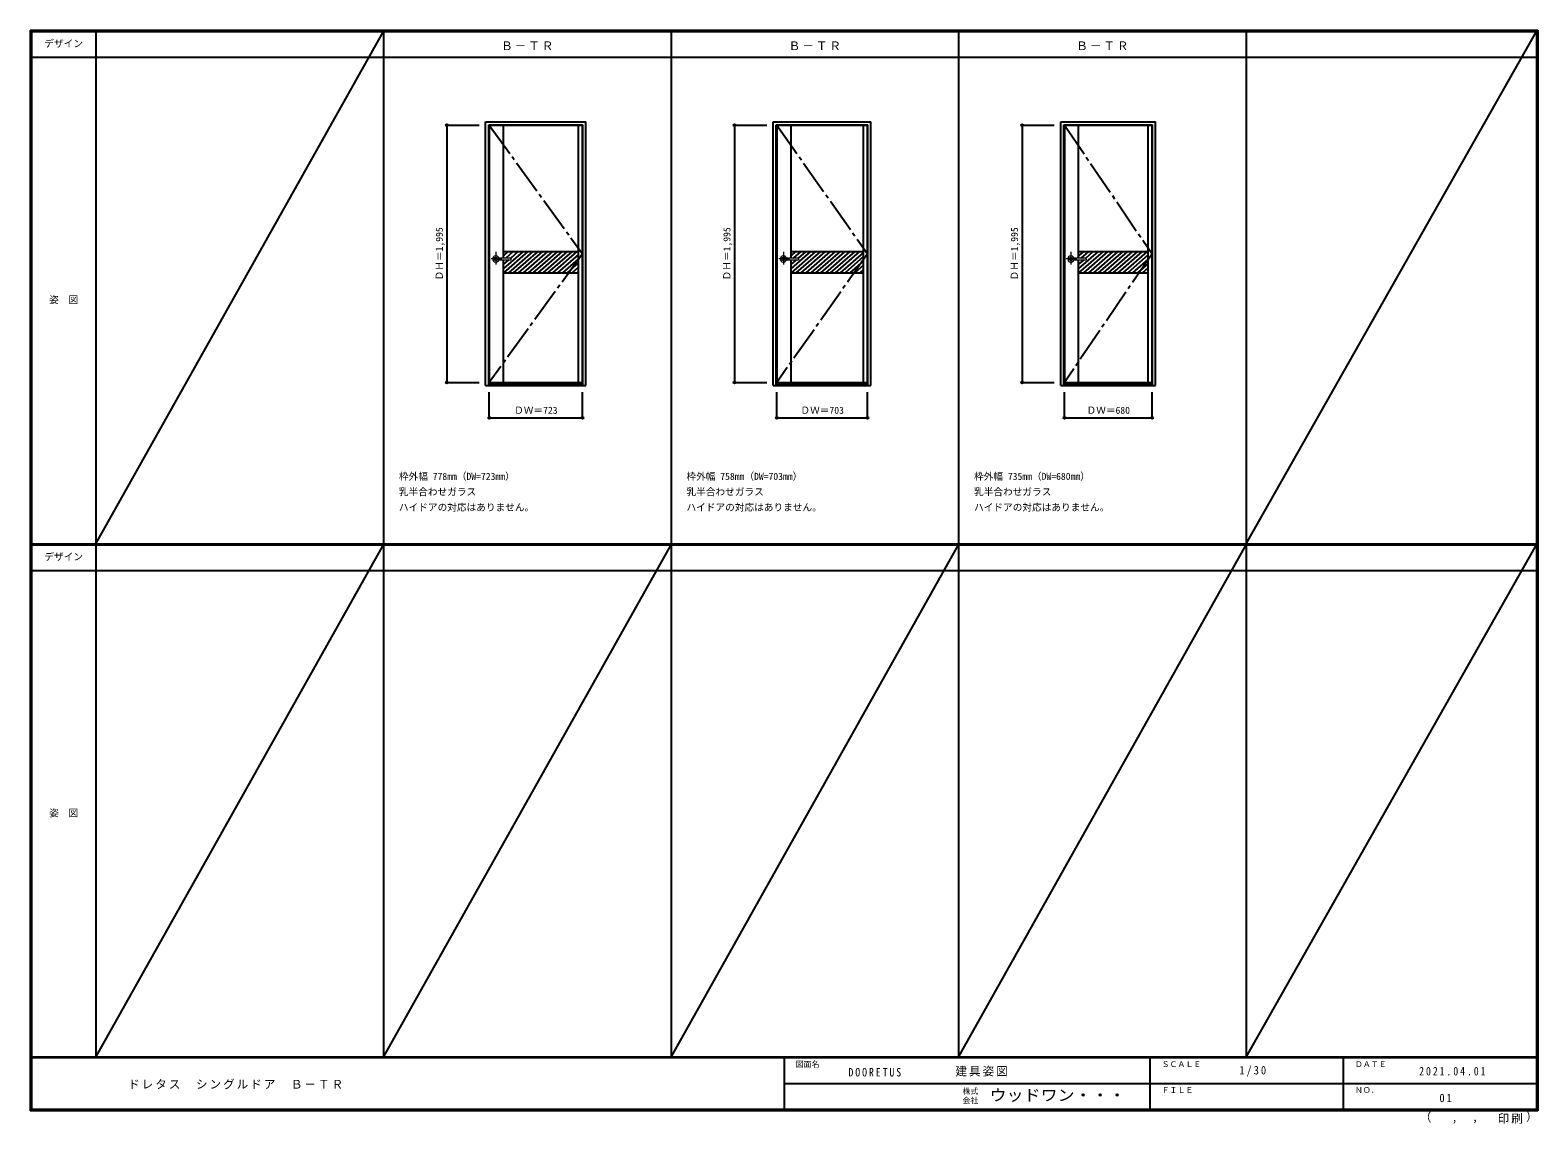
# Model space of a CAD drawing. Units: millimetres, scale not verified. Extents: x -6000 to 5700, y -4307 to 4175.
import ezdxf
from ezdxf.enums import TextEntityAlignment as Align

# ---------------------------------------------------------------- set-up
doc = ezdxf.new("R2010")
doc.units = ezdxf.units.MM
doc.header["$LTSCALE"] = 30
doc.header["$PDMODE"] = 32
doc.header["$PDSIZE"] = 15
doc.linetypes.add('CHAIN1', pattern=[8, 5, -1, 1, -1])
doc.linetypes.add('CHAIN2', pattern=[12, 9, -1, 1, -1])
for name, color, linetype in [('0-2_扉', 7, 'Continuous'), ('0-4_枠', 3, 'Continuous'), ('0-7', 7, 'CHAIN2'), ('0-A_文字', 7, 'Continuous'), ('0-B_寸法', 7, 'Continuous'), ('0-C_ハッチ', 4, 'Continuous'), ('F-1_枠', 6, 'Continuous'), ('F-A_文字', 7, 'Continuous')]:
    doc.layers.add(name, color=color, linetype=linetype)
doc.layers.add('0-5_レバー', color=7, linetype='Continuous', lineweight=18)
doc.styles.add('ＭＳ ゴシック', font='')
doc.styles.get('ＭＳ ゴシック').set_extended_font_data('MS Gothic')

msp = doc.modelspace()

# ---------------------------------------------------------------- linework, layer by layer
at = {"layer": '0-2_扉'}
for p, q in [((-2434.8, 1443), (-2434.8, 3438)), ((-2326.8, 2407.5), (-2326.8, 3438)), ((-1743.8, 1443), (-1743.8, 3438)), ((-1713.8, 1443), (-1713.8, 3438)), ((-203.2, 1443), (-203.2, 3438)), ((-95.2, 2407.5), (-95.2, 3438)), ((467.8, 1443), (467.8, 3438)), ((2028.4, 1443), (2028.4, 3438)), ((2136.4, 2407.5), (2136.4, 3438)), ((2676.4, 1443), (2676.4, 3438)), ((2706.4, 1443), (2706.4, 3438)), ((-2326.8, 2458), (-1743.8, 2458)), ((-95.2, 2458), (467.8, 2458)), ((2136.4, 2458), (2676.4, 2458)), ((-2326.8, 1443), (-2326.8, 2393.5)), ((-95.2, 1443), (-95.2, 2393.5)), ((2136.4, 1443), (2136.4, 2393.5)), ((-2326.8, 2293), (-1743.8, 2293)), ((-95.2, 2293), (467.8, 2293)), ((2136.4, 2293), (2676.4, 2293))]:
    msp.add_line(p, q, dxfattribs=at)
for points in [[(-2436.8, 1443), (-2436.8, 3438), (-1713.8, 3438)], [(-2436.8, 1443), (-1713.8, 1443), (-1713.8, 3438)], [(-205.2, 1443), (-205.2, 3438), (497.8, 3438)], [(-205.2, 1443), (497.8, 1443), (497.8, 3438)], [(2026.4, 1443), (2026.4, 3438), (2706.4, 3438)], [(2026.4, 1443), (2706.4, 1443), (2706.4, 3438)]]:
    msp.add_lwpolyline(points, dxfattribs=at)
at = {"layer": '0-4_枠'}
for p, q in [((-2465.8, 3465), (-1687.8, 3465)), ((-2465.8, 1418), (-2465.8, 3465)), ((-2441.8, 3441), (-1711.8, 3441)), ((-2441.8, 1418), (-2441.8, 3441)), ((-1711.8, 1418), (-1711.8, 3441)), ((-1687.8, 1418), (-1687.8, 3465)), ((-234.2, 3465), (523.8, 3465)), ((-234.2, 1418), (-234.2, 3465)), ((-210.2, 3441), (499.8, 3441)), ((-210.2, 1418), (-210.2, 3441)), ((499.8, 1418), (499.8, 3441)), ((523.8, 1418), (523.8, 3465)), ((1997.4, 3465), (2732.4, 3465)), ((1997.4, 1418), (1997.4, 3465)), ((2021.4, 3441), (2708.4, 3441)), ((2021.4, 1418), (2021.4, 3441)), ((2708.4, 1418), (2708.4, 3441)), ((2732.4, 1418), (2732.4, 3465)), ((-2465.8, 1418), (-1687.8, 1418)), ((-2441.8, 1433), (-1711.8, 1433)), ((-234.2, 1418), (523.8, 1418)), ((-210.2, 1433), (499.8, 1433)), ((1997.4, 1418), (2732.4, 1418)), ((2021.4, 1433), (2708.4, 1433))]:
    msp.add_line(p, q, dxfattribs=at)
at = {"layer": '0-5_レバー', "color": 4, "linetype": 'CHAIN1'}
for p, q in [((-2339.5, 2400.5), (-2422.52, 2400.5)), ((-2386.3, 2456.96), (-2386.3, 2357.11)), ((-107.9, 2400.5), (-190.92, 2400.5)), ((-154.7, 2456.96), (-154.7, 2357.11)), ((2123.7, 2400.5), (2040.68, 2400.5)), ((2076.9, 2456.96), (2076.9, 2357.11))]:
    msp.add_line(p, q, dxfattribs=at)
at = {"layer": '0-5_レバー'}
for p, q in [((-2269.3, 2400.5), (-2269.3, 2405.99)), ((-2269.3, 2400.5), (-2269.3, 2395)), ((-37.7, 2400.5), (-37.7, 2405.99)), ((-37.7, 2400.5), (-37.7, 2395)), ((2193.9, 2400.5), (2193.9, 2405.99)), ((2193.9, 2400.5), (2193.9, 2395))]:
    msp.add_line(p, q, dxfattribs=at)
for points in [[(-2376.34, 2407.49), (-2377.11, 2408.28), (-2379.08, 2409.65), (-2381.32, 2410.66), (-2383.76, 2411.29), (-2386.3, 2411.5), (-2388.84, 2411.29), (-2391.27, 2410.66), (-2393.52, 2409.65), (-2395.49, 2408.28), (-2397.11, 2406.61), (-2398.31, 2404.71), (-2399.05, 2402.65), (-2399.3, 2400.5), (-2399.05, 2398.35), (-2398.31, 2396.29), (-2397.11, 2394.39), (-2395.49, 2392.72), (-2393.52, 2391.35), (-2391.27, 2390.34), (-2388.84, 2389.71), (-2386.3, 2389.5), (-2383.76, 2389.71), (-2381.32, 2390.34), (-2379.08, 2391.35), (-2377.11, 2392.72), (-2376.34, 2393.51)], [(-2270.8, 2407.5), (-2280.53, 2407.5), (-2290.71, 2407.5), (-2300.31, 2407.5), (-2309.3, 2407.5), (-2317.71, 2407.5), (-2325.52, 2407.5), (-2332.34, 2407.5), (-2338.64, 2407.5), (-2344.4, 2407.5), (-2349.65, 2407.5), (-2354.44, 2407.5), (-2359.09, 2407.5), (-2363.3, 2407.5), (-2367.05, 2407.5), (-2369.05, 2407.5), (-2370.9, 2407.5), (-2372.91, 2407.49), (-2375.32, 2407.49), (-2376.81, 2407.49), (-2378.35, 2407.49), (-2379.87, 2407.49), (-2380.97, 2407.49), (-2381.43, 2407.49), (-2381.43, 2407.48)], [(-2381.28, 2393.51), (-2381.15, 2393.51), (-2380.71, 2393.51), (-2379.99, 2393.51), (-2378.97, 2393.51), (-2377.71, 2393.51), (-2376.36, 2393.51), (-2373.5, 2393.51), (-2370.52, 2393.5), (-2367.5, 2393.5), (-2364.46, 2393.5), (-2361.39, 2393.5), (-2358.31, 2393.5), (-2354.31, 2393.5), (-2349.9, 2393.5), (-2344.93, 2393.5), (-2339.4, 2393.5), (-2333.31, 2393.5), (-2326.66, 2393.5), (-2319.45, 2393.5), (-2310.86, 2393.5), (-2301.6, 2393.5), (-2291.66, 2393.5), (-2281.05, 2393.5), (-2270.8, 2393.5)], [(-2270.8, 2407.5), (-2279.88, 2407.5), (-2280.28, 2407.5)], [(-144.74, 2407.49), (-145.51, 2408.28), (-147.48, 2409.65), (-149.73, 2410.66), (-152.16, 2411.29), (-154.7, 2411.5), (-157.24, 2411.29), (-159.67, 2410.66), (-161.92, 2409.65), (-163.89, 2408.28), (-165.51, 2406.61), (-166.71, 2404.71), (-167.45, 2402.65), (-167.7, 2400.5), (-167.45, 2398.35), (-166.71, 2396.29), (-165.51, 2394.39), (-163.89, 2392.72), (-161.92, 2391.35), (-159.67, 2390.34), (-157.24, 2389.71), (-154.7, 2389.5), (-152.16, 2389.71), (-149.73, 2390.34), (-147.48, 2391.35), (-145.51, 2392.72), (-144.74, 2393.51)], [(-39.2, 2407.5), (-48.93, 2407.5), (-59.11, 2407.5), (-68.71, 2407.5), (-77.7, 2407.5), (-86.11, 2407.5), (-93.92, 2407.5), (-100.74, 2407.5), (-107.04, 2407.5), (-112.8, 2407.5), (-118.05, 2407.5), (-122.84, 2407.5), (-127.5, 2407.5), (-131.7, 2407.5), (-135.45, 2407.5), (-137.45, 2407.5), (-139.3, 2407.5), (-141.31, 2407.49), (-143.72, 2407.49), (-145.21, 2407.49), (-146.75, 2407.49), (-148.27, 2407.49), (-149.37, 2407.49), (-149.83, 2407.49), (-149.83, 2407.48)], [(-149.68, 2393.51), (-149.55, 2393.51), (-149.11, 2393.51), (-148.39, 2393.51), (-147.37, 2393.51), (-146.11, 2393.51), (-144.76, 2393.51), (-141.9, 2393.51), (-138.92, 2393.5), (-135.9, 2393.5), (-132.86, 2393.5), (-129.79, 2393.5), (-126.71, 2393.5), (-122.71, 2393.5), (-118.3, 2393.5), (-113.33, 2393.5), (-107.8, 2393.5), (-101.71, 2393.5), (-95.06, 2393.5), (-87.85, 2393.5), (-79.26, 2393.5), (-70, 2393.5), (-60.06, 2393.5), (-49.45, 2393.5), (-39.2, 2393.5)], [(-39.2, 2407.5), (-48.28, 2407.5), (-48.68, 2407.5)], [(2086.86, 2407.49), (2086.09, 2408.28), (2084.12, 2409.65), (2081.88, 2410.66), (2079.44, 2411.29), (2076.9, 2411.5), (2074.36, 2411.29), (2071.93, 2410.66), (2069.68, 2409.65), (2067.71, 2408.28), (2066.09, 2406.61), (2064.89, 2404.71), (2064.15, 2402.65), (2063.9, 2400.5), (2064.15, 2398.35), (2064.89, 2396.29), (2066.09, 2394.39), (2067.71, 2392.72), (2069.68, 2391.35), (2071.93, 2390.34), (2074.36, 2389.71), (2076.9, 2389.5), (2079.44, 2389.71), (2081.88, 2390.34), (2084.12, 2391.35), (2086.09, 2392.72), (2086.86, 2393.51)], [(2192.4, 2407.5), (2182.67, 2407.5), (2172.49, 2407.5), (2162.89, 2407.5), (2153.9, 2407.5), (2145.49, 2407.5), (2137.68, 2407.5), (2130.86, 2407.5), (2124.56, 2407.5), (2118.8, 2407.5), (2113.55, 2407.5), (2108.76, 2407.5), (2104.11, 2407.5), (2099.9, 2407.5), (2096.15, 2407.5), (2094.15, 2407.5), (2092.3, 2407.5), (2090.29, 2407.49), (2087.88, 2407.49), (2086.39, 2407.49), (2084.85, 2407.49), (2083.33, 2407.49), (2082.23, 2407.49), (2081.77, 2407.49), (2081.77, 2407.48)], [(2081.92, 2393.51), (2082.05, 2393.51), (2082.49, 2393.51), (2083.21, 2393.51), (2084.23, 2393.51), (2085.49, 2393.51), (2086.84, 2393.51), (2089.7, 2393.51), (2092.68, 2393.5), (2095.7, 2393.5), (2098.74, 2393.5), (2101.81, 2393.5), (2104.89, 2393.5), (2108.89, 2393.5), (2113.3, 2393.5), (2118.27, 2393.5), (2123.8, 2393.5), (2129.89, 2393.5), (2136.54, 2393.5), (2143.75, 2393.5), (2152.34, 2393.5), (2161.6, 2393.5), (2171.54, 2393.5), (2182.15, 2393.5), (2192.4, 2393.5)], [(2192.4, 2407.5), (2183.32, 2407.5), (2182.92, 2407.5)]]:
    msp.add_lwpolyline(points, dxfattribs=at)
for centre, radius, start, end in [((-2386.3, 2400.5), 24.55, 16.59952, 343.36736), ((-2270.8, 2406), 1.5, 0.00847, 89.9163), ((-2270.8, 2406), 1.5, 360, 90.17419), ((-2270.8, 2395), 1.5, 270.16419, 0), ((-2270.8, 2395), 1.5, 269.91059, 359.99153), ((-154.7, 2400.5), 24.55, 16.59952, 343.36736), ((-39.2, 2406), 1.5, 0.00847, 89.9163), ((-39.2, 2406), 1.5, 360, 90.17419), ((-39.2, 2395), 1.5, 270.16419, 0), ((-39.2, 2395), 1.5, 269.91059, 359.99153), ((2076.9, 2400.5), 24.55, 16.59952, 343.36736), ((2192.4, 2406), 1.5, 0.00847, 89.9163), ((2192.4, 2406), 1.5, 360, 90.17419), ((2192.4, 2395), 1.5, 270.16419, 0), ((2192.4, 2395), 1.5, 269.91059, 359.99153)]:
    msp.add_arc(centre, radius, start, end, dxfattribs=at)
at = {"layer": '0-7'}
for p, q in [((-2436.8, 3438), (-1713.8, 2440.5)), ((-205.2, 3438), (497.8, 2440.5)), ((2026.4, 3438), (2706.4, 2440.5)), ((-1713.8, 2440.5), (-2436.8, 1443)), ((497.8, 2440.5), (-205.2, 1443)), ((2706.4, 2440.5), (2026.4, 1443))]:
    msp.add_line(p, q, dxfattribs=at)
at = {"layer": '0-B_寸法', "color": 4}
for p, q in [((-2765.8, 3438), (-2515.8, 3438)), ((-2765.8, 3438), (-2765.8, 1443)), ((-534.2, 3438), (-284.2, 3438)), ((-534.2, 3438), (-534.2, 1443)), ((1697.4, 3438), (1947.4, 3438)), ((1697.4, 3438), (1697.4, 1443)), ((-2765.8, 1443), (-2515.8, 1443)), ((-534.2, 1443), (-284.2, 1443)), ((1697.4, 1443), (1947.4, 1443)), ((-2436.8, 1168), (-2436.8, 1368)), ((-1713.8, 1168), (-1713.8, 1368)), ((-205.2, 1168), (-205.2, 1368)), ((497.8, 1168), (497.8, 1368)), ((2026.4, 1168), (2026.4, 1368)), ((2706.4, 1168), (2706.4, 1368)), ((-2436.8, 1168), (-1713.8, 1168)), ((-205.2, 1168), (497.8, 1168)), ((2026.4, 1168), (2706.4, 1168))]:
    msp.add_line(p, q, dxfattribs=at)
at = {"layer": '0-B_寸法'}
for p in [(-2765.8, 3438), (-534.2, 3438), (1697.4, 3438), (-2765.8, 1443), (-534.2, 1443), (1697.4, 1443), (-2436.8, 1168), (-1713.8, 1168), (-205.2, 1168), (497.8, 1168), (2026.4, 1168), (2706.4, 1168)]:
    msp.add_point(p, dxfattribs=at)
at = {"layer": '0-C_ハッチ'}
for p, q in [((-2289.44, 2458), (-2326.8, 2425.46)), ((-2175.25, 2458), (-2326.8, 2326)), ((-2137.18, 2458), (-2326.63, 2293)), ((-2251.38, 2458), (-2309.33, 2407.53)), ((-2099.12, 2458), (-2288.56, 2293)), ((-2213.31, 2458), (-2271.02, 2407.74)), ((-2061.06, 2458), (-2250.5, 2293)), ((-2022.99, 2458), (-2212.44, 2293)), ((-1984.93, 2458), (-2174.37, 2293)), ((-1946.86, 2458), (-2136.31, 2293)), ((-1908.8, 2458), (-2098.24, 2293)), ((-1870.73, 2458), (-2060.18, 2293)), ((-1832.67, 2458), (-2022.11, 2293)), ((-1794.6, 2458), (-1984.05, 2293)), ((-1756.54, 2458), (-1945.98, 2293)), ((-57.84, 2458), (-95.2, 2425.46)), ((56.35, 2458), (-95.2, 2326)), ((94.42, 2458), (-95.03, 2293)), ((-19.78, 2458), (-77.73, 2407.53)), ((132.48, 2458), (-56.96, 2293)), ((18.29, 2458), (-39.42, 2407.74)), ((170.54, 2458), (-18.9, 2293)), ((208.61, 2458), (19.16, 2293)), ((246.67, 2458), (57.23, 2293)), ((284.74, 2458), (95.29, 2293)), ((322.8, 2458), (133.36, 2293)), ((360.87, 2458), (171.42, 2293)), ((398.93, 2458), (209.49, 2293)), ((437, 2458), (247.55, 2293)), ((2173.76, 2458), (2136.4, 2425.46)), ((2287.95, 2458), (2136.4, 2326)), ((2326.02, 2458), (2136.57, 2293)), ((2211.82, 2458), (2153.87, 2407.53)), ((2364.08, 2458), (2174.64, 2293)), ((2249.89, 2458), (2192.18, 2407.74)), ((2402.14, 2458), (2212.7, 2293)), ((2440.21, 2458), (2250.76, 2293)), ((2478.27, 2458), (2288.83, 2293)), ((2516.34, 2458), (2326.89, 2293)), ((2554.4, 2458), (2364.96, 2293)), ((2592.47, 2458), (2403.02, 2293)), ((2630.53, 2458), (2441.09, 2293)), ((2668.6, 2458), (2479.15, 2293)), ((-2287.37, 2393.5), (-2326.8, 2359.16)), ((-1743.8, 2435.94), (-1907.92, 2293)), ((-1743.8, 2402.79), (-1869.86, 2293)), ((-1743.8, 2369.64), (-1831.79, 2293)), ((-55.77, 2393.5), (-95.2, 2359.16)), ((467.8, 2451.68), (285.62, 2293)), ((467.8, 2418.52), (323.68, 2293)), ((467.8, 2385.37), (361.74, 2293)), ((467.8, 2352.22), (399.81, 2293)), ((2175.83, 2393.5), (2136.4, 2359.16)), ((2676.4, 2431.64), (2517.22, 2293)), ((2676.4, 2398.49), (2555.28, 2293)), ((2676.4, 2365.34), (2593.34, 2293)), ((-1743.8, 2336.48), (-1793.73, 2293)), ((-1743.8, 2303.33), (-1755.66, 2293)), ((467.8, 2319.07), (437.87, 2293)), ((2676.4, 2332.19), (2631.41, 2293)), ((2676.4, 2299.03), (2669.47, 2293))]:
    msp.add_line(p, q, dxfattribs=at)
at = {"layer": 'F-1_枠'}
for p, q in [((-6000, 4175), (5700, 4175)), ((-6000, 4175), (-6000, -4205)), ((-6000, 4170), (5700, 4170)), ((-6000, 4165), (5700, 4165)), ((-5995, 4175), (-5995, -4205)), ((-5990, 4175), (-5990, -4205)), ((-5490, 4175), (-5490, -3790)), ((-3258.4, 4175), (-3258.4, -3790)), ((-1026.8, 4175), (-1026.8, -3790)), ((1204.8, 4175), (1204.8, -3790)), ((3436.4, 4175), (3436.4, -3790)), ((5690, 4175), (5690, -4205)), ((5695, 4175), (5695, -4205)), ((5700, 4175), (5700, -4205)), ((-6000, 3965), (5700, 3965)), ((-6000, 190.5), (5690, 190.5)), ((-6000, 187.5), (5690, 187.5)), ((-6000, 184.5), (5690, 184.5)), ((-6000, -15.5), (5690, -15.5)), ((5700, -3790), (-6000, -3790)), ((5700, -3795), (-6000, -3795)), ((-150, -3795), (-150, -4195)), ((2690, -3795), (2690, -4195)), ((4190, -3795), (4190, -4195)), ((-150, -3995), (5690, -3995.01)), ((5700, -4195), (-6000, -4195)), ((5700, -4200), (-6000, -4200)), ((5700, -4205), (-6000, -4205))]:
    msp.add_line(p, q, dxfattribs=at)
at = {"layer": 'F-A_文字'}
for p, q in [((-5490, 190.5), (-3258.4, 4165)), ((3436.4, 190.5), (5690, 4165)), ((-5490, -3790), (-3258.4, 184.5)), ((-3258.4, -3790), (-1026.8, 184.5)), ((-1026.8, -3790), (1204.8, 184.5)), ((1204.8, -3790), (3436.4, 184.5)), ((3436.4, -3790), (5690, 184.5))]:
    msp.add_line(p, q, dxfattribs=at)

# ---------------------------------------------------------------- texts
at = {"layer": '0-A_文字', "style": 'ＭＳ ゴシック'}
for s, p in [('枠外幅 778mm（DW=723mm）', (-3138.4, 670.5)), ('枠外幅 758mm（DW=703mm）', (-906.8, 670.5)), ('枠外幅 735mm（DW=680mm）', (1324.8, 670.5)), ('乳半合わせガラス', (-3138.4, 550.5)), ('乳半合わせガラス', (-906.8, 550.5)), ('乳半合わせガラス', (1324.8, 550.5)), ('ハイドアの対応はありません。', (-3138.4, 430.5)), ('ハイドアの対応はありません。', (-906.8, 430.5)), ('ハイドアの対応はありません。', (1324.8, 430.5))]:
    msp.add_text(s, height=54.99, dxfattribs=at).set_placement(p, align=Align.BOTTOM_LEFT)
at = {"layer": '0-A_文字', "char_height": 65.98, "attachment_point": 7, "style": 'ＭＳ ゴシック'}
for insert in [(-2345.1, 4020), (-113.5, 4020), (2118.1, 4020)]:
    msp.add_mtext('\\T1.17;Ｂ－ＴＲ', dxfattribs=dict(at, insert=insert))
at = {"layer": '0-B_寸法', "style": 'ＭＳ ゴシック'}
for p in [(-2780.8, 2234.25), (-549.2, 2234.25), (1682.4, 2234.25)]:
    msp.add_text('ＤＨ＝1,995', height=54.99, rotation=90, dxfattribs=at).set_placement(p, align=Align.BOTTOM_LEFT)
for s, p in [('ＤＷ＝723', (-2244.55, 1183)), ('ＤＷ＝703', (-22.45, 1183)), ('ＤＷ＝680', (2197.65, 1183))]:
    msp.add_text(s, height=54.99, dxfattribs=at).set_placement(p, align=Align.BOTTOM_LEFT)
at = {"layer": 'F-A_文字', "style": 'ＭＳ ゴシック'}
for s, height, p in [('デザイン', 54.99, (-5890, 4027.5)), ('姿\u3000図', 54.99, (-5852.5, 2040.25)), ('デザイン', 54.99, (-5890, 47)), ('姿\u3000図', 54.99, (-5852.5, -1940.25)), ('図面名', 43.99, (-60, -3880)), ('ＳＣＡＬＥ', 43.99, (2780, -3880)), ('ＤＡＴＥ', 43.99, (4280, -3880)), ('株式', 43.99, (1235, -4089)), ('ＦＩＬＥ', 43.99, (2780, -4080)), ('ＮＯ．', 43.99, (4280, -4080)), ('会社', 43.99, (1235, -4161)), ('（', 65.98, (4784.03, -4308.31)), ('）', 65.98, (5608.4, -4304.13)), (',', 65.98, (5031.28, -4308.31)), (',', 65.98, (5190.2, -4305.53))]:
    msp.add_text(s, height=height, dxfattribs=at).set_placement(p, align=Align.BOTTOM_LEFT)
at = {"layer": 'F-A_文字', "style": 'ＭＳ ゴシック', "width": 1.1}
msp.add_text('ウッドワン・・・', height=87.98, dxfattribs=at).set_placement((1445, -4155), align=Align.BOTTOM_LEFT)
at = {"layer": 'F-A_文字', "char_height": 65.98, "attachment_point": 7, "style": 'ＭＳ ゴシック'}
for s, insert in [('\\T1.17;建具姿図', (1180.42, -3940)), ('\\T1.38;\\W0.9;1/30', (3383.75, -3940)), ('\\T1.17;ドレタス\u3000シングルドア\u3000Ｂ－ＴＲ', (-5240, -4040)), ('\\T1.39;\\W0.85;DOORETUS', (350, -3940.79)), ('\\T1.39;\\W0.85;2021.04.01', (4778.75, -3932.5)), ('\\T1.36;\\W0.9;01', (4936.25, -4140)), ('\\T1.17;印刷', (5388.15, -4306.92))]:
    msp.add_mtext(s, dxfattribs=dict(at, insert=insert))

doc.saveas('drawing.dxf')
